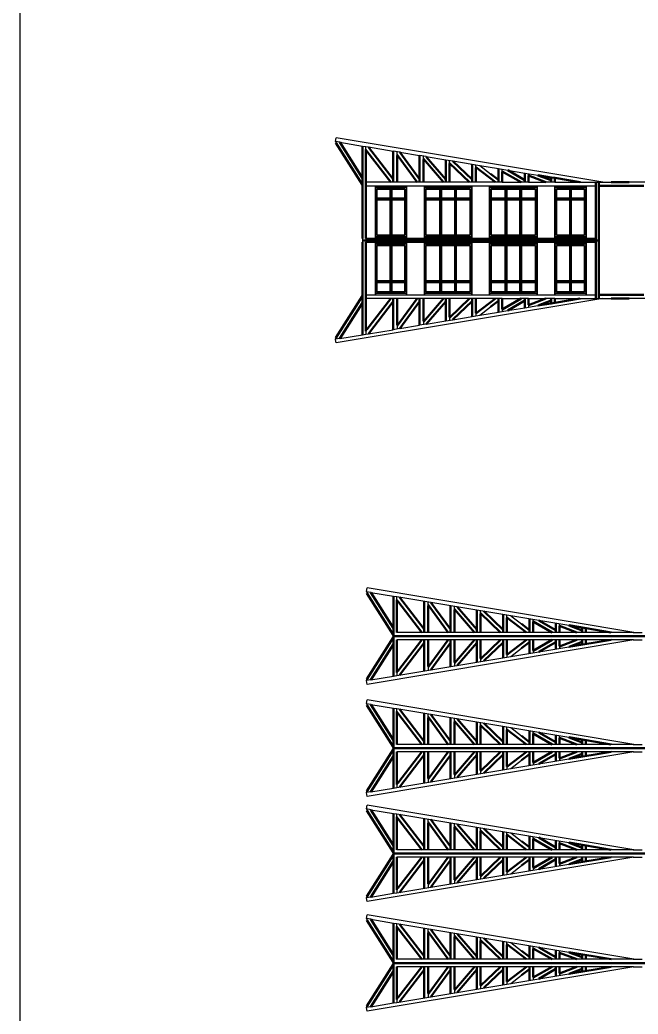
# Model space of a CAD drawing. Header units: centimetres. Extents: x 101 to 201, y 97 to 167.
# Drawn here: x 100.86 to 112.23, y 132.7 to 150.98 of the extents above; entities that cross this region are included whole.
import ezdxf

# ---------------------------------------------------------------- set-up
doc = ezdxf.new("R2010")
doc.units = ezdxf.units.CM
for name, color, linetype in [('corte', 1, 'Continuous'), ('grabado', 5, 'Continuous'), ('modulos alternativos', 10, 'Continuous')]:
    doc.layers.add(name, color=color, linetype=linetype)

msp = doc.modelspace()

# ---------------------------------------------------------------- linework, layer by layer
at = {"layer": 'corte'}
for p, q in [((106.664, 148.744), (106.676, 148.812)), ((111.58, 147.994), (106.676, 148.812)), ((106.664, 148.744), (106.671, 148.716)), ((106.665, 148.742), (106.665, 148.742)), ((106.744, 148.729), (107.161, 148.66)), ((107.218, 148.596), (107.241, 148.567)), ((107.268, 148.644), (107.724, 148.568)), ((107.268, 148.644), (107.27, 148.641)), ((107.724, 148.566), (107.724, 148.568)), ((107.793, 148.483), (107.793, 148.498)), ((107.842, 148.548), (108.208, 148.487)), ((107.842, 148.548), (107.843, 148.546)), ((108.208, 148.485), (108.208, 148.487)), ((108.277, 148.41), (108.277, 148.423)), ((108.329, 148.467), (108.692, 148.406)), ((108.329, 148.467), (108.331, 148.464)), ((108.82, 148.385), (109.175, 148.326)), ((108.82, 148.385), (108.822, 148.383)), ((108.76, 148.336), (108.76, 148.347)), ((109.175, 148.324), (109.175, 148.326)), ((109.244, 148.262), (109.244, 148.271)), ((109.315, 148.302), (109.661, 148.245)), ((109.315, 148.302), (109.514, 148.15)), ((109.659, 148.243), (109.659, 148.245)), ((109.824, 148.218), (110.145, 148.164)), ((109.824, 148.218), (109.828, 148.215)), ((109.727, 148.188), (109.727, 148.194)), ((110.142, 148.163), (110.142, 148.165)), ((110.211, 148.112), (110.211, 148.119)), ((110.381, 148.125), (110.39, 148.121)), ((107.161, 147.944), (107.161, 147.949)), ((107.218, 147.992), (107.218, 147.994)), ((107.681, 147.994), (107.218, 147.994)), ((108.165, 147.994), (107.79, 147.994)), ((108.646, 147.994), (108.274, 147.994)), ((109.126, 147.994), (108.757, 147.994)), ((109.603, 147.994), (109.241, 147.994)), ((109.727, 147.994), (110.074, 147.994)), ((110.211, 147.994), (110.53, 147.994)), ((110.694, 147.994), (111.163, 147.994)), ((111.563, 147.994), (111.732, 147.994)), ((112.775, 147.994), (112.061, 147.994)), ((107.161, 146.962), (107.161, 146.89)), ((111.58, 145.857), (106.676, 145.04)), ((107.161, 145.908), (107.161, 145.903)), ((107.218, 145.86), (107.218, 145.857)), ((107.681, 145.857), (107.218, 145.857)), ((108.165, 145.857), (107.79, 145.857)), ((108.646, 145.857), (108.274, 145.857)), ((109.126, 145.857), (108.757, 145.857)), ((109.603, 145.857), (109.241, 145.857)), ((109.727, 145.857), (110.074, 145.857)), ((110.211, 145.857), (110.53, 145.857)), ((110.694, 145.857), (111.163, 145.857)), ((111.563, 145.857), (111.732, 145.857)), ((112.775, 145.857), (112.061, 145.857)), ((109.315, 145.549), (109.514, 145.702)), ((109.727, 145.664), (109.727, 145.658)), ((109.824, 145.634), (110.145, 145.688)), ((110.142, 145.689), (110.142, 145.687)), ((110.211, 145.74), (110.211, 145.732)), ((110.381, 145.727), (110.39, 145.73)), ((108.76, 145.516), (108.76, 145.505)), ((108.82, 145.467), (109.175, 145.526)), ((108.82, 145.467), (108.822, 145.469)), ((109.175, 145.528), (109.175, 145.526)), ((109.244, 145.59), (109.244, 145.581)), ((109.315, 145.549), (109.661, 145.607)), ((109.659, 145.609), (109.659, 145.607)), ((109.824, 145.634), (109.828, 145.637)), ((107.218, 145.256), (107.241, 145.285)), ((107.268, 145.208), (107.724, 145.284)), ((107.724, 145.286), (107.724, 145.284)), ((107.793, 145.369), (107.793, 145.353)), ((107.842, 145.304), (108.208, 145.365)), ((107.842, 145.304), (107.843, 145.306)), ((108.208, 145.367), (108.208, 145.365)), ((108.277, 145.442), (108.277, 145.429)), ((108.329, 145.385), (108.692, 145.445)), ((108.329, 145.385), (108.331, 145.387)), ((106.665, 145.11), (106.671, 145.136)), ((106.665, 145.11), (106.665, 145.11)), ((106.676, 145.04), (106.665, 145.105)), ((106.744, 145.123), (107.161, 145.192)), ((107.268, 145.208), (107.27, 145.21)), ((107.234, 140.47), (107.246, 140.538)), ((112.15, 139.721), (107.246, 140.538)), ((107.234, 140.47), (107.241, 140.442)), ((107.235, 140.468), (107.235, 140.468)), ((107.731, 139.67), (107.731, 139.675)), ((107.731, 139.634), (107.731, 139.629)), ((109.216, 139.721), (109.205, 139.721)), ((109.33, 139.721), (109.327, 139.721)), ((112.133, 139.721), (112.302, 139.721)), ((112.15, 139.583), (107.246, 138.766)), ((109.216, 139.583), (109.205, 139.583)), ((109.33, 139.583), (109.327, 139.583)), ((112.133, 139.583), (112.302, 139.583)), ((107.234, 138.834), (107.241, 138.862)), ((107.246, 138.766), (107.234, 138.834)), ((107.235, 138.836), (107.235, 138.836)), ((107.234, 138.411), (107.246, 138.479)), ((107.235, 138.409), (107.235, 138.409)), ((107.235, 138.409), (107.241, 138.383)), ((112.15, 137.662), (107.246, 138.479)), ((107.731, 137.611), (107.731, 137.616)), ((109.216, 137.662), (109.205, 137.662)), ((109.33, 137.662), (109.327, 137.662)), ((112.133, 137.662), (112.302, 137.662)), ((112.15, 137.525), (107.246, 136.707)), ((107.731, 137.575), (107.731, 137.57)), ((109.216, 137.525), (109.205, 137.525)), ((109.33, 137.525), (109.327, 137.525)), ((112.133, 137.525), (112.302, 137.525)), ((107.234, 136.775), (107.241, 136.803)), ((107.246, 136.707), (107.234, 136.775)), ((107.235, 136.777), (107.235, 136.777)), ((107.234, 136.477), (107.246, 136.545)), ((112.15, 135.727), (107.246, 136.545)), ((107.234, 136.477), (107.235, 136.475)), ((107.235, 136.475), (107.235, 136.475)), ((107.235, 136.475), (107.241, 136.448)), ((112.15, 135.59), (107.246, 134.773)), ((107.731, 135.677), (107.731, 135.682)), ((107.731, 135.641), (107.731, 135.636)), ((109.216, 135.727), (109.205, 135.727)), ((109.216, 135.59), (109.205, 135.59)), ((109.33, 135.727), (109.327, 135.727)), ((109.33, 135.59), (109.327, 135.59)), ((112.133, 135.727), (112.302, 135.727)), ((112.133, 135.59), (112.302, 135.59)), ((107.235, 134.842), (107.241, 134.869)), ((107.246, 134.773), (107.234, 134.84)), ((107.235, 134.842), (107.235, 134.842)), ((107.234, 134.462), (107.246, 134.529)), ((112.15, 133.712), (107.246, 134.529)), ((107.235, 134.46), (107.235, 134.46)), ((107.235, 134.46), (107.241, 134.433)), ((107.731, 133.661), (107.731, 133.667)), ((107.731, 133.625), (107.731, 133.62)), ((109.216, 133.712), (109.205, 133.712)), ((109.33, 133.712), (109.327, 133.712)), ((112.133, 133.712), (112.302, 133.712)), ((112.15, 133.575), (107.246, 132.757)), ((109.216, 133.575), (109.205, 133.575)), ((109.33, 133.575), (109.327, 133.575)), ((112.133, 133.575), (112.302, 133.575)), ((107.235, 132.827), (107.241, 132.854)), ((107.246, 132.757), (107.234, 132.825)), ((107.235, 132.827), (107.235, 132.827))]:
    msp.add_line(p, q, dxfattribs=at)
at = {"layer": 'corte', "lineweight": 50}
for p, q in [((106.671, 148.716), (107.161, 147.944)), ((106.744, 148.729), (107.161, 148.072)), ((107.161, 148.072), (107.161, 148.66)), ((107.218, 147.994), (107.218, 148.596)), ((107.241, 148.567), (107.681, 147.994)), ((107.27, 148.641), (107.724, 148.051)), ((107.724, 148.051), (107.724, 148.566)), ((107.793, 148.498), (108.165, 147.994)), ((107.793, 147.994), (107.793, 148.483)), ((107.843, 148.546), (108.208, 148.052)), ((108.208, 148.052), (108.208, 148.485)), ((108.277, 148.423), (108.646, 147.994)), ((108.277, 147.994), (108.277, 148.41)), ((108.331, 148.464), (108.692, 148.047)), ((108.692, 148.047), (108.692, 148.404)), ((108.822, 148.383), (109.175, 148.042)), ((108.76, 148.347), (109.126, 147.994)), ((108.76, 147.994), (108.76, 148.336)), ((109.175, 148.042), (109.175, 148.324)), ((109.244, 148.271), (109.603, 147.994)), ((109.244, 147.994), (109.244, 148.262)), ((109.659, 148.038), (109.659, 148.243)), ((109.828, 148.215), (110.142, 148.034)), ((109.514, 148.15), (109.659, 148.038)), ((109.727, 148.194), (110.074, 147.994)), ((109.727, 147.994), (109.727, 148.188)), ((110.142, 148.034), (110.142, 148.163)), ((110.211, 148.116), (110.53, 147.994)), ((110.211, 147.994), (110.211, 148.112)), ((110.381, 148.125), (110.626, 148.084)), ((110.39, 148.121), (110.626, 148.031)), ((110.626, 148.031), (110.626, 148.084)), ((110.692, 148.073), (111.163, 147.994)), ((110.694, 147.994), (110.694, 148.073)), ((107.161, 147.944), (107.161, 146.962)), ((111.504, 147.926), (112.33, 147.926)), ((111.504, 145.926), (111.504, 147.926)), ((111.732, 147.994), (112.061, 147.994)), ((111.504, 146.926), (107.161, 146.926)), ((107.161, 146.89), (107.161, 145.908)), ((106.671, 145.136), (107.161, 145.908)), ((107.218, 145.857), (107.218, 145.256)), ((107.241, 145.285), (107.681, 145.857)), ((107.793, 145.857), (107.793, 145.369)), ((107.793, 145.353), (108.165, 145.857)), ((108.277, 145.857), (108.277, 145.442)), ((108.277, 145.429), (108.646, 145.857)), ((108.76, 145.857), (108.76, 145.516)), ((108.76, 145.505), (109.126, 145.857)), ((109.244, 145.857), (109.244, 145.59)), ((109.244, 145.581), (109.603, 145.857)), ((109.727, 145.658), (110.074, 145.857)), ((109.727, 145.857), (109.727, 145.664)), ((110.211, 145.857), (110.211, 145.74)), ((110.211, 145.735), (110.53, 145.857)), ((110.692, 145.779), (111.163, 145.857)), ((110.694, 145.857), (110.694, 145.779)), ((111.504, 145.926), (112.33, 145.926)), ((111.732, 145.857), (112.061, 145.857)), ((106.744, 145.123), (107.161, 145.78)), ((107.161, 145.78), (107.161, 145.192)), ((107.27, 145.21), (107.724, 145.801)), ((107.724, 145.801), (107.724, 145.286)), ((107.843, 145.306), (108.208, 145.8)), ((108.208, 145.8), (108.208, 145.367)), ((108.331, 145.387), (108.692, 145.805)), ((108.692, 145.805), (108.692, 145.447)), ((108.822, 145.469), (109.175, 145.81)), ((109.175, 145.81), (109.175, 145.528)), ((109.514, 145.702), (109.659, 145.814)), ((109.659, 145.814), (109.659, 145.609)), ((109.828, 145.637), (110.142, 145.818)), ((110.142, 145.818), (110.142, 145.689)), ((110.381, 145.727), (110.626, 145.768)), ((110.39, 145.73), (110.626, 145.821)), ((110.626, 145.821), (110.626, 145.768)), ((107.241, 140.442), (107.731, 139.67)), ((107.241, 138.862), (107.731, 139.634)), ((107.731, 139.67), (107.731, 139.634)), ((107.731, 139.652), (112.9, 139.652)), ((107.241, 138.383), (107.731, 137.611)), ((107.731, 137.611), (107.731, 137.575)), ((107.241, 136.803), (107.731, 137.575)), ((107.731, 137.593), (112.9, 137.593)), ((107.241, 136.448), (107.731, 135.677)), ((107.241, 134.869), (107.731, 135.641)), ((107.731, 135.677), (107.731, 135.641)), ((107.731, 135.659), (112.9, 135.659)), ((107.241, 134.433), (107.731, 133.661)), ((107.241, 132.854), (107.731, 133.625)), ((107.731, 133.661), (107.731, 133.625)), ((107.731, 133.643), (112.9, 133.643))]:
    msp.add_line(p, q, dxfattribs=at)
at = {"layer": 'grabado'}
for p, q in [((106.744, 148.729), (106.665, 148.742)), ((107.161, 148.66), (107.218, 148.652)), ((107.218, 148.596), (107.218, 148.652)), ((107.218, 148.652), (107.268, 148.644)), ((107.842, 148.548), (107.724, 148.568)), ((107.793, 148.498), (107.793, 148.556)), ((108.329, 148.467), (108.208, 148.487)), ((108.277, 148.423), (108.277, 148.476)), ((108.692, 148.406), (108.82, 148.385)), ((108.692, 148.404), (108.692, 148.406)), ((108.76, 148.347), (108.76, 148.395)), ((109.175, 148.326), (109.315, 148.302)), ((109.244, 148.271), (109.244, 148.314)), ((109.661, 148.245), (109.824, 148.218)), ((109.727, 148.194), (109.727, 148.234)), ((110.145, 148.164), (110.381, 148.125)), ((110.211, 148.119), (110.211, 148.153)), ((107.218, 147.925), (107.218, 147.929)), ((107.218, 147.926), (111.446, 147.926)), ((107.79, 147.994), (107.681, 147.994)), ((108.274, 147.994), (108.165, 147.994)), ((108.757, 147.994), (108.646, 147.994)), ((109.241, 147.994), (109.126, 147.994)), ((109.727, 147.994), (109.603, 147.994)), ((110.211, 147.994), (110.074, 147.994)), ((110.694, 147.994), (110.53, 147.994)), ((111.163, 147.994), (111.563, 147.994)), ((111.446, 147.992), (111.446, 147.994)), ((111.504, 147.992), (111.504, 147.994)), ((111.504, 147.926), (111.504, 147.929)), ((107.218, 146.962), (107.218, 146.89)), ((111.446, 146.93), (111.446, 146.935)), ((111.446, 146.922), (111.446, 146.917)), ((107.218, 145.927), (107.218, 145.923)), ((107.218, 145.926), (111.446, 145.926)), ((107.79, 145.857), (107.681, 145.857)), ((108.274, 145.857), (108.165, 145.857)), ((108.757, 145.857), (108.646, 145.857)), ((109.241, 145.857), (109.126, 145.857)), ((109.727, 145.857), (109.603, 145.857)), ((110.211, 145.857), (110.074, 145.857)), ((110.694, 145.857), (110.53, 145.857)), ((111.163, 145.857), (111.563, 145.857)), ((111.446, 145.86), (111.446, 145.857)), ((111.504, 145.926), (111.504, 145.923)), ((111.504, 145.86), (111.504, 145.857)), ((109.727, 145.658), (109.727, 145.618)), ((110.145, 145.688), (110.381, 145.727)), ((110.211, 145.732), (110.211, 145.699)), ((108.692, 145.445), (108.82, 145.467)), ((108.76, 145.505), (108.76, 145.457)), ((109.175, 145.526), (109.315, 145.549)), ((109.244, 145.581), (109.244, 145.537)), ((109.661, 145.607), (109.824, 145.634)), ((107.842, 145.304), (107.724, 145.284)), ((107.793, 145.353), (107.793, 145.296)), ((108.329, 145.385), (108.208, 145.365)), ((108.277, 145.429), (108.277, 145.376)), ((108.692, 145.447), (108.692, 145.445)), ((106.744, 145.123), (106.665, 145.11)), ((107.161, 145.192), (107.218, 145.2)), ((107.218, 145.256), (107.218, 145.2)), ((107.218, 145.2), (107.268, 145.208)), ((107.314, 140.455), (107.235, 140.468)), ((107.314, 140.455), (107.731, 140.386)), ((107.731, 140.386), (107.788, 140.378)), ((107.788, 140.322), (107.788, 140.378)), ((107.788, 140.378), (110.951, 139.851)), ((107.838, 140.37), (107.84, 140.368)), ((107.788, 140.322), (107.811, 140.293)), ((108.294, 140.292), (108.294, 140.294)), ((108.363, 140.209), (108.363, 140.282)), ((108.412, 140.274), (108.413, 140.272)), ((108.778, 140.211), (108.778, 140.213)), ((108.847, 140.136), (108.847, 140.202)), ((108.899, 140.193), (108.901, 140.191)), ((109.262, 140.131), (109.262, 140.132)), ((109.33, 140.062), (109.33, 140.121)), ((109.39, 140.111), (109.392, 140.109)), ((109.745, 140.05), (109.745, 140.052)), ((109.814, 139.988), (109.814, 140.04)), ((109.885, 140.028), (110.084, 139.876)), ((110.229, 139.969), (110.229, 139.971)), ((110.297, 139.914), (110.297, 139.96)), ((110.394, 139.944), (110.398, 139.941)), ((110.712, 139.889), (110.712, 139.891)), ((110.781, 139.838), (110.781, 139.879)), ((110.951, 139.851), (110.96, 139.847)), ((107.788, 139.718), (107.788, 139.721)), ((109.205, 139.721), (107.788, 139.721)), ((112.133, 139.721), (109.216, 139.721)), ((107.788, 139.586), (107.788, 139.583)), ((109.205, 139.583), (107.788, 139.583)), ((107.788, 138.926), (110.951, 139.453)), ((112.133, 139.583), (109.216, 139.583)), ((109.885, 139.276), (110.084, 139.428)), ((110.781, 139.466), (110.781, 139.425)), ((110.951, 139.453), (110.96, 139.457)), ((109.745, 139.254), (109.745, 139.252)), ((109.814, 139.316), (109.814, 139.264)), ((110.229, 139.335), (110.229, 139.333)), ((110.297, 139.39), (110.297, 139.344)), ((110.394, 139.36), (110.398, 139.363)), ((110.712, 139.415), (110.712, 139.413)), ((108.363, 139.095), (108.363, 139.022)), ((108.778, 139.093), (108.778, 139.091)), ((108.847, 139.168), (108.847, 139.102)), ((108.899, 139.111), (108.901, 139.113)), ((109.262, 139.173), (109.262, 139.172)), ((109.33, 139.242), (109.33, 139.183)), ((109.39, 139.193), (109.392, 139.195)), ((107.314, 138.849), (107.731, 138.918)), ((107.731, 138.918), (107.788, 138.926)), ((107.788, 138.982), (107.811, 139.011)), ((107.788, 138.982), (107.788, 138.926)), ((107.838, 138.934), (107.84, 138.936)), ((108.294, 139.012), (108.294, 139.01)), ((108.412, 139.03), (108.413, 139.032)), ((107.314, 138.849), (107.235, 138.836)), ((107.314, 138.396), (107.235, 138.409)), ((107.314, 138.396), (107.731, 138.327)), ((107.731, 138.327), (107.788, 138.319)), ((107.788, 138.264), (107.788, 138.319)), ((107.788, 138.319), (110.951, 137.792)), ((107.788, 138.264), (107.811, 138.234)), ((107.838, 138.311), (107.84, 138.309)), ((108.294, 138.233), (108.294, 138.235)), ((108.363, 138.15), (108.363, 138.223)), ((108.412, 138.215), (108.413, 138.213)), ((108.778, 138.152), (108.778, 138.154)), ((108.847, 138.077), (108.847, 138.143)), ((108.899, 138.134), (108.901, 138.132)), ((109.262, 138.072), (109.262, 138.074)), ((109.33, 138.003), (109.33, 138.062)), ((109.39, 138.052), (109.392, 138.05)), ((109.745, 137.991), (109.745, 137.993)), ((109.814, 137.929), (109.814, 137.982)), ((109.885, 137.97), (110.084, 137.817)), ((110.229, 137.91), (110.229, 137.912)), ((110.297, 137.855), (110.297, 137.901)), ((110.394, 137.885), (110.398, 137.882)), ((110.712, 137.83), (110.712, 137.832)), ((110.781, 137.779), (110.781, 137.82)), ((110.951, 137.792), (110.96, 137.789)), ((107.788, 137.659), (107.788, 137.662)), ((109.205, 137.662), (107.788, 137.662)), ((112.133, 137.662), (109.216, 137.662)), ((107.788, 137.527), (107.788, 137.525)), ((109.205, 137.525), (107.788, 137.525)), ((112.133, 137.525), (109.216, 137.525)), ((107.788, 136.867), (110.951, 137.394)), ((109.814, 137.257), (109.814, 137.205)), ((109.885, 137.217), (110.084, 137.37)), ((110.229, 137.276), (110.229, 137.274)), ((110.297, 137.331), (110.297, 137.285)), ((110.394, 137.301), (110.398, 137.304)), ((110.712, 137.356), (110.712, 137.354)), ((110.781, 137.407), (110.781, 137.366)), ((110.951, 137.394), (110.96, 137.398)), ((108.847, 137.109), (108.847, 137.044)), ((108.899, 137.052), (108.901, 137.055)), ((109.262, 137.115), (109.262, 137.113)), ((109.33, 137.183), (109.33, 137.124)), ((109.39, 137.134), (109.392, 137.136)), ((109.745, 137.195), (109.745, 137.193)), ((107.788, 136.923), (107.811, 136.952)), ((107.788, 136.923), (107.788, 136.867)), ((107.838, 136.875), (107.84, 136.878)), ((108.294, 136.953), (108.294, 136.952)), ((108.363, 137.036), (108.363, 136.963)), ((108.412, 136.971), (108.413, 136.973)), ((108.778, 137.034), (108.778, 137.032)), ((107.314, 136.79), (107.235, 136.777)), ((107.314, 136.79), (107.731, 136.859)), ((107.731, 136.859), (107.788, 136.867)), ((107.314, 136.462), (107.235, 136.475)), ((107.314, 136.462), (107.731, 136.392)), ((107.731, 136.392), (107.788, 136.385)), ((107.788, 136.329), (107.788, 136.385)), ((107.788, 136.385), (110.951, 135.858)), ((107.788, 136.329), (107.811, 136.299)), ((107.838, 136.376), (107.84, 136.374)), ((108.294, 136.298), (108.294, 136.3)), ((108.363, 136.216), (108.363, 136.289)), ((108.412, 136.281), (108.413, 136.279)), ((108.778, 136.218), (108.778, 136.22)), ((108.847, 136.143), (108.847, 136.208)), ((108.899, 136.2), (108.901, 136.197)), ((109.262, 136.137), (109.262, 136.139)), ((109.33, 136.069), (109.33, 136.128)), ((109.39, 136.118), (109.392, 136.115)), ((109.745, 136.057), (109.745, 136.059)), ((109.814, 135.995), (109.814, 136.047)), ((109.885, 136.035), (110.084, 135.882)), ((110.229, 135.976), (110.229, 135.978)), ((110.297, 135.92), (110.297, 135.967)), ((110.394, 135.95), (110.398, 135.948)), ((110.712, 135.895), (110.712, 135.897)), ((110.781, 135.845), (110.781, 135.886)), ((110.951, 135.858), (110.96, 135.854)), ((107.788, 135.724), (107.788, 135.727)), ((109.205, 135.727), (107.788, 135.727)), ((107.788, 135.593), (107.788, 135.59)), ((109.205, 135.59), (107.788, 135.59)), ((112.133, 135.727), (109.216, 135.727)), ((112.133, 135.59), (109.216, 135.59)), ((107.788, 134.933), (110.951, 135.46)), ((109.885, 135.282), (110.084, 135.435)), ((110.712, 135.422), (110.712, 135.42)), ((110.781, 135.473), (110.781, 135.431)), ((110.951, 135.46), (110.96, 135.463)), ((109.33, 135.248), (109.33, 135.19)), ((109.745, 135.261), (109.745, 135.259)), ((109.814, 135.322), (109.814, 135.27)), ((110.229, 135.341), (110.229, 135.339)), ((110.297, 135.397), (110.297, 135.351)), ((110.394, 135.367), (110.398, 135.37)), ((108.363, 135.102), (108.363, 135.029)), ((108.778, 135.1), (108.778, 135.098)), ((108.847, 135.175), (108.847, 135.109)), ((108.899, 135.118), (108.901, 135.12)), ((109.262, 135.18), (109.262, 135.178)), ((109.39, 135.2), (109.392, 135.202)), ((107.314, 134.856), (107.731, 134.925)), ((107.731, 134.925), (107.788, 134.933)), ((107.788, 134.988), (107.811, 135.018)), ((107.788, 134.988), (107.788, 134.933)), ((107.838, 134.941), (107.84, 134.943)), ((108.294, 135.019), (108.294, 135.017)), ((108.412, 135.037), (108.413, 135.039)), ((107.314, 134.856), (107.235, 134.842)), ((107.314, 134.447), (107.235, 134.46)), ((107.314, 134.447), (107.731, 134.377)), ((107.731, 134.377), (107.788, 134.369)), ((107.788, 134.314), (107.788, 134.369)), ((107.788, 134.369), (110.951, 133.842)), ((107.788, 134.314), (107.811, 134.284)), ((107.838, 134.361), (107.84, 134.359)), ((108.294, 134.283), (108.294, 134.285)), ((108.363, 134.2), (108.363, 134.274)), ((108.412, 134.266), (108.413, 134.263)), ((108.778, 134.203), (108.778, 134.204)), ((108.847, 134.127), (108.847, 134.193)), ((108.899, 134.184), (108.901, 134.182)), ((109.262, 134.122), (109.262, 134.124)), ((109.33, 134.054), (109.33, 134.112)), ((109.39, 134.102), (109.392, 134.1)), ((109.745, 134.041), (109.745, 134.043)), ((109.814, 133.98), (109.814, 134.032)), ((109.885, 134.02), (110.084, 133.867)), ((110.229, 133.961), (110.229, 133.963)), ((110.297, 133.905), (110.297, 133.951)), ((110.394, 133.935), (110.398, 133.932)), ((110.712, 133.88), (110.712, 133.882)), ((110.781, 133.83), (110.781, 133.871)), ((110.951, 133.842), (110.96, 133.839)), ((107.788, 133.709), (107.788, 133.712)), ((109.205, 133.712), (107.788, 133.712)), ((112.133, 133.712), (109.216, 133.712)), ((107.788, 133.578), (107.788, 133.575)), ((109.205, 133.575), (107.788, 133.575)), ((107.788, 132.917), (110.951, 133.445)), ((112.133, 133.575), (109.216, 133.575)), ((109.885, 133.267), (110.084, 133.42)), ((110.712, 133.407), (110.712, 133.405)), ((110.781, 133.457), (110.781, 133.416)), ((110.951, 133.445), (110.96, 133.448)), ((109.33, 133.233), (109.33, 133.174)), ((109.745, 133.245), (109.745, 133.244)), ((109.814, 133.307), (109.814, 133.255)), ((110.229, 133.326), (110.229, 133.324)), ((110.297, 133.382), (110.297, 133.336)), ((110.394, 133.352), (110.398, 133.354)), ((108.363, 133.086), (108.363, 133.013)), ((108.778, 133.084), (108.778, 133.082)), ((108.847, 133.16), (108.847, 133.094)), ((108.899, 133.103), (108.901, 133.105)), ((109.262, 133.165), (109.262, 133.163)), ((109.39, 133.184), (109.392, 133.187)), ((107.314, 132.84), (107.731, 132.91)), ((107.731, 132.91), (107.788, 132.917)), ((107.788, 132.973), (107.811, 133.003)), ((107.788, 132.973), (107.788, 132.917)), ((107.838, 132.926), (107.84, 132.928)), ((108.294, 133.004), (108.294, 133.002)), ((108.412, 133.021), (108.413, 133.023)), ((107.314, 132.84), (107.235, 132.827))]:
    msp.add_line(p, q, dxfattribs=at)
at = {"layer": 'grabado', "lineweight": 50}
for p, q in [((107.161, 147.949), (107.161, 148.072)), ((107.724, 148.051), (107.724, 147.994)), ((108.208, 148.052), (108.208, 147.994)), ((108.692, 148.047), (108.692, 147.994)), ((109.175, 148.042), (109.175, 147.994)), ((109.659, 148.038), (109.659, 147.994)), ((110.142, 148.034), (110.142, 147.994)), ((110.626, 148.084), (110.692, 148.073)), ((110.626, 148.031), (110.626, 147.994)), ((107.218, 147.929), (107.218, 147.992)), ((107.218, 146.962), (107.218, 147.925)), ((111.446, 145.86), (111.446, 147.992)), ((111.504, 147.929), (111.504, 147.992)), ((107.218, 146.89), (107.218, 145.927)), ((107.161, 145.903), (107.161, 145.78)), ((107.218, 145.923), (107.218, 145.86)), ((107.724, 145.801), (107.724, 145.857)), ((108.208, 145.8), (108.208, 145.857)), ((108.692, 145.805), (108.692, 145.857)), ((109.175, 145.81), (109.175, 145.857)), ((109.659, 145.814), (109.659, 145.857)), ((110.142, 145.818), (110.142, 145.857)), ((110.626, 145.821), (110.626, 145.857)), ((111.504, 145.923), (111.504, 145.86)), ((110.626, 145.768), (110.692, 145.779)), ((107.314, 140.455), (107.731, 139.798)), ((107.731, 139.675), (107.731, 140.386)), ((107.84, 140.368), (108.294, 139.777)), ((107.788, 139.721), (107.788, 140.322)), ((107.811, 140.293), (108.251, 139.721)), ((108.294, 140.292), (108.294, 139.721)), ((108.363, 140.225), (108.735, 139.721)), ((108.363, 139.721), (108.363, 140.209)), ((108.413, 140.272), (108.778, 139.778)), ((108.778, 140.211), (108.778, 139.721)), ((108.901, 140.191), (109.262, 139.773)), ((108.847, 140.149), (109.216, 139.721)), ((108.847, 139.721), (108.847, 140.136)), ((109.262, 140.131), (109.262, 139.721)), ((109.33, 140.073), (109.696, 139.721)), ((109.33, 139.721), (109.33, 140.062)), ((109.392, 140.109), (109.745, 139.768)), ((109.745, 140.05), (109.745, 139.721)), ((109.814, 139.997), (110.173, 139.721)), ((109.814, 139.721), (109.814, 139.988)), ((110.084, 139.876), (110.229, 139.764)), ((110.229, 139.969), (110.229, 139.721)), ((110.297, 139.92), (110.644, 139.721)), ((110.297, 139.721), (110.297, 139.914)), ((110.398, 139.941), (110.712, 139.76)), ((110.712, 139.889), (110.712, 139.721)), ((110.781, 139.843), (111.1, 139.721)), ((110.781, 139.721), (110.781, 139.838)), ((110.951, 139.851), (111.733, 139.721)), ((110.96, 139.847), (111.196, 139.757)), ((111.196, 139.81), (111.196, 139.721)), ((111.264, 139.721), (111.264, 139.799)), ((107.731, 139.629), (107.731, 138.918)), ((107.314, 138.849), (107.731, 139.506)), ((107.788, 139.583), (107.788, 138.982)), ((107.811, 139.011), (108.251, 139.583)), ((107.84, 138.936), (108.294, 139.527)), ((108.294, 139.583), (108.294, 139.012)), ((108.363, 139.583), (108.363, 139.095)), ((108.363, 139.079), (108.735, 139.583)), ((108.413, 139.032), (108.778, 139.526)), ((108.778, 139.583), (108.778, 139.093)), ((108.847, 139.583), (108.847, 139.168)), ((108.847, 139.155), (109.216, 139.583)), ((108.901, 139.113), (109.262, 139.531)), ((109.262, 139.583), (109.262, 139.173)), ((109.33, 139.583), (109.33, 139.242)), ((109.33, 139.231), (109.696, 139.583)), ((109.392, 139.195), (109.745, 139.536)), ((109.745, 139.583), (109.745, 139.254)), ((109.814, 139.583), (109.814, 139.316)), ((109.814, 139.307), (110.173, 139.583)), ((110.084, 139.428), (110.229, 139.54)), ((110.229, 139.583), (110.229, 139.335)), ((110.297, 139.384), (110.644, 139.583)), ((110.297, 139.583), (110.297, 139.39)), ((110.398, 139.363), (110.712, 139.544)), ((110.712, 139.583), (110.712, 139.415)), ((110.781, 139.583), (110.781, 139.466)), ((110.781, 139.461), (111.1, 139.583)), ((110.951, 139.453), (111.733, 139.583)), ((110.96, 139.457), (111.196, 139.547)), ((111.196, 139.583), (111.196, 139.494)), ((111.264, 139.583), (111.264, 139.505)), ((107.314, 138.396), (107.731, 137.739)), ((107.731, 137.616), (107.731, 138.327)), ((107.788, 137.662), (107.788, 138.264)), ((107.811, 138.234), (108.251, 137.662)), ((107.84, 138.309), (108.294, 137.718)), ((108.294, 138.233), (108.294, 137.662)), ((108.363, 138.166), (108.735, 137.662)), ((108.363, 137.662), (108.363, 138.15)), ((108.413, 138.213), (108.778, 137.719)), ((108.778, 138.152), (108.778, 137.662)), ((108.847, 138.09), (109.216, 137.662)), ((108.847, 137.662), (108.847, 138.077)), ((108.901, 138.132), (109.262, 137.714)), ((109.262, 138.072), (109.262, 137.662)), ((109.33, 138.015), (109.696, 137.662)), ((109.33, 137.662), (109.33, 138.003)), ((109.392, 138.05), (109.745, 137.709)), ((109.745, 137.991), (109.745, 137.662)), ((109.814, 137.938), (110.173, 137.662)), ((109.814, 137.662), (109.814, 137.929)), ((110.084, 137.817), (110.229, 137.705)), ((110.229, 137.91), (110.229, 137.662)), ((110.297, 137.861), (110.644, 137.662)), ((110.297, 137.662), (110.297, 137.855)), ((110.398, 137.882), (110.712, 137.701)), ((110.712, 137.83), (110.712, 137.662)), ((110.781, 137.784), (111.1, 137.662)), ((110.951, 137.792), (111.733, 137.662)), ((110.96, 137.789), (111.196, 137.698)), ((110.781, 137.662), (110.781, 137.779)), ((111.196, 137.751), (111.196, 137.662)), ((111.264, 137.662), (111.264, 137.74)), ((107.314, 136.79), (107.731, 137.447)), ((107.731, 137.57), (107.731, 136.859)), ((107.788, 137.525), (107.788, 136.923)), ((107.811, 136.952), (108.251, 137.525)), ((107.84, 136.878), (108.294, 137.468)), ((108.294, 137.525), (108.294, 136.953)), ((108.363, 137.525), (108.363, 137.036)), ((108.363, 137.021), (108.735, 137.525)), ((108.413, 136.973), (108.778, 137.467)), ((108.778, 137.525), (108.778, 137.034)), ((108.847, 137.525), (108.847, 137.109)), ((108.847, 137.096), (109.216, 137.525)), ((108.901, 137.055), (109.262, 137.472)), ((109.262, 137.525), (109.262, 137.115)), ((109.33, 137.525), (109.33, 137.183)), ((109.33, 137.172), (109.696, 137.525)), ((109.392, 137.136), (109.745, 137.477)), ((109.745, 137.525), (109.745, 137.195)), ((109.814, 137.525), (109.814, 137.257)), ((109.814, 137.248), (110.173, 137.525)), ((110.084, 137.37), (110.229, 137.481)), ((110.229, 137.525), (110.229, 137.276)), ((110.297, 137.325), (110.644, 137.525)), ((110.297, 137.525), (110.297, 137.331)), ((110.398, 137.304), (110.712, 137.485)), ((110.712, 137.525), (110.712, 137.356)), ((110.781, 137.525), (110.781, 137.407)), ((110.781, 137.403), (111.1, 137.525)), ((110.951, 137.394), (111.733, 137.525)), ((110.96, 137.398), (111.196, 137.488)), ((111.196, 137.525), (111.196, 137.435)), ((111.264, 137.525), (111.264, 137.447)), ((107.314, 136.462), (107.731, 135.805)), ((107.731, 135.682), (107.731, 136.392)), ((107.788, 135.727), (107.788, 136.329)), ((107.84, 136.374), (108.294, 135.784)), ((107.811, 136.299), (108.251, 135.727)), ((108.294, 136.298), (108.294, 135.727)), ((108.363, 136.231), (108.735, 135.727)), ((108.363, 135.727), (108.363, 136.216)), ((108.413, 136.279), (108.778, 135.785)), ((108.778, 136.218), (108.778, 135.727)), ((108.847, 136.156), (109.216, 135.727)), ((108.847, 135.727), (108.847, 136.143)), ((108.901, 136.197), (109.262, 135.78)), ((109.262, 136.137), (109.262, 135.727)), ((109.33, 136.08), (109.696, 135.727)), ((109.33, 135.727), (109.33, 136.069)), ((109.392, 136.115), (109.745, 135.775)), ((109.745, 136.057), (109.745, 135.727)), ((109.814, 136.004), (110.173, 135.727)), ((109.814, 135.727), (109.814, 135.995)), ((110.229, 135.976), (110.229, 135.727)), ((110.084, 135.882), (110.229, 135.771)), ((110.297, 135.927), (110.644, 135.727)), ((110.297, 135.727), (110.297, 135.92)), ((110.398, 135.948), (110.712, 135.767)), ((110.712, 135.895), (110.712, 135.727)), ((110.781, 135.849), (111.1, 135.727)), ((110.781, 135.727), (110.781, 135.845)), ((110.951, 135.858), (111.733, 135.727)), ((110.96, 135.854), (111.196, 135.764)), ((111.196, 135.817), (111.196, 135.727)), ((111.264, 135.727), (111.264, 135.805)), ((107.731, 135.636), (107.731, 134.925)), ((107.788, 135.59), (107.788, 134.988)), ((107.811, 135.018), (108.251, 135.59)), ((108.294, 135.59), (108.294, 135.019)), ((108.363, 135.59), (108.363, 135.102)), ((108.363, 135.086), (108.735, 135.59)), ((108.778, 135.59), (108.778, 135.1)), ((108.847, 135.59), (108.847, 135.175)), ((108.847, 135.162), (109.216, 135.59)), ((109.262, 135.59), (109.262, 135.18)), ((109.33, 135.59), (109.33, 135.248)), ((109.33, 135.237), (109.696, 135.59)), ((109.745, 135.59), (109.745, 135.261)), ((109.814, 135.59), (109.814, 135.322)), ((109.814, 135.314), (110.173, 135.59)), ((110.229, 135.59), (110.229, 135.341)), ((110.297, 135.39), (110.644, 135.59)), ((110.297, 135.59), (110.297, 135.397)), ((110.712, 135.59), (110.712, 135.422)), ((110.781, 135.59), (110.781, 135.473)), ((110.781, 135.468), (111.1, 135.59)), ((110.951, 135.46), (111.733, 135.59)), ((111.196, 135.59), (111.196, 135.501)), ((111.264, 135.59), (111.264, 135.512)), ((107.314, 134.856), (107.731, 135.513)), ((107.84, 134.943), (108.294, 135.534)), ((108.413, 135.039), (108.778, 135.532)), ((108.901, 135.12), (109.262, 135.538)), ((109.392, 135.202), (109.745, 135.543)), ((110.084, 135.435), (110.229, 135.547)), ((110.398, 135.37), (110.712, 135.551)), ((110.96, 135.463), (111.196, 135.553)), ((107.314, 134.447), (107.731, 133.789)), ((107.731, 133.667), (107.731, 134.377)), ((107.788, 133.712), (107.788, 134.314)), ((107.84, 134.359), (108.294, 133.768)), ((107.811, 134.284), (108.251, 133.712)), ((108.294, 134.283), (108.294, 133.712)), ((108.363, 134.216), (108.735, 133.712)), ((108.363, 133.712), (108.363, 134.2)), ((108.413, 134.263), (108.778, 133.77)), ((108.778, 134.203), (108.778, 133.712)), ((108.847, 134.141), (109.216, 133.712)), ((108.847, 133.712), (108.847, 134.127)), ((108.901, 134.182), (109.262, 133.764)), ((109.262, 134.122), (109.262, 133.712)), ((109.33, 134.065), (109.696, 133.712)), ((109.33, 133.712), (109.33, 134.054)), ((109.392, 134.1), (109.745, 133.76)), ((109.745, 134.041), (109.745, 133.712)), ((109.814, 133.989), (110.173, 133.712)), ((109.814, 133.712), (109.814, 133.98)), ((110.229, 133.961), (110.229, 133.712)), ((110.084, 133.867), (110.229, 133.755)), ((110.297, 133.912), (110.644, 133.712)), ((110.297, 133.712), (110.297, 133.905)), ((110.398, 133.932), (110.712, 133.752)), ((110.712, 133.88), (110.712, 133.712)), ((110.781, 133.834), (111.1, 133.712)), ((110.781, 133.712), (110.781, 133.83)), ((110.951, 133.842), (111.733, 133.712)), ((110.96, 133.839), (111.196, 133.749)), ((111.196, 133.801), (111.196, 133.712)), ((111.264, 133.712), (111.264, 133.79)), ((107.731, 133.62), (107.731, 132.91)), ((107.314, 132.84), (107.731, 133.497)), ((107.788, 133.575), (107.788, 132.973)), ((107.811, 133.003), (108.251, 133.575)), ((107.84, 132.928), (108.294, 133.519)), ((108.294, 133.575), (108.294, 133.004)), ((108.363, 133.575), (108.363, 133.086)), ((108.363, 133.071), (108.735, 133.575)), ((108.413, 133.023), (108.778, 133.517)), ((108.778, 133.575), (108.778, 133.084)), ((108.847, 133.575), (108.847, 133.16)), ((108.847, 133.146), (109.216, 133.575)), ((108.901, 133.105), (109.262, 133.522)), ((109.262, 133.575), (109.262, 133.165)), ((109.33, 133.575), (109.33, 133.233)), ((109.33, 133.222), (109.696, 133.575)), ((109.392, 133.187), (109.745, 133.527)), ((109.745, 133.575), (109.745, 133.245)), ((109.814, 133.575), (109.814, 133.307)), ((109.814, 133.298), (110.173, 133.575)), ((110.084, 133.42), (110.229, 133.532)), ((110.229, 133.575), (110.229, 133.326)), ((110.297, 133.375), (110.644, 133.575)), ((110.297, 133.575), (110.297, 133.382)), ((110.398, 133.354), (110.712, 133.535)), ((110.712, 133.575), (110.712, 133.407)), ((110.781, 133.575), (110.781, 133.457)), ((110.781, 133.453), (111.1, 133.575)), ((110.951, 133.445), (111.733, 133.575)), ((110.96, 133.448), (111.196, 133.538)), ((111.196, 133.575), (111.196, 133.485)), ((111.264, 133.575), (111.264, 133.497))]:
    msp.add_line(p, q, dxfattribs=at)
at = {"layer": 'grabado', "lineweight": 35}
for p, q in [((107.396, 147.926), (107.396, 146.962)), ((107.396, 147.897), (107.968, 147.897)), ((107.939, 147.869), (107.425, 147.869)), ((107.425, 147.869), (107.425, 147.019)), ((107.668, 147.019), (107.668, 147.869)), ((107.696, 147.019), (107.696, 147.869)), ((107.939, 147.019), (107.939, 147.869)), ((107.968, 146.962), (107.968, 147.926)), ((108.296, 147.926), (108.296, 146.962)), ((108.296, 147.897), (109.168, 147.897)), ((108.325, 147.869), (108.325, 147.019)), ((109.139, 147.869), (108.325, 147.869)), ((108.582, 147.019), (108.582, 147.869)), ((108.611, 147.019), (108.611, 147.869)), ((108.854, 147.019), (108.854, 147.869)), ((108.882, 147.019), (108.882, 147.869)), ((109.139, 147.019), (109.139, 147.869)), ((109.168, 146.962), (109.168, 147.926)), ((109.496, 147.925), (109.496, 146.962)), ((109.496, 147.897), (110.368, 147.897)), ((110.339, 147.869), (109.525, 147.869)), ((109.525, 147.869), (109.525, 147.019)), ((109.782, 147.019), (109.782, 147.869)), ((109.811, 147.019), (109.811, 147.869)), ((110.054, 147.019), (110.054, 147.869)), ((110.082, 147.019), (110.082, 147.869)), ((110.339, 147.019), (110.339, 147.869)), ((110.368, 146.962), (110.368, 147.926)), ((110.696, 147.926), (110.696, 146.962)), ((110.696, 147.897), (111.268, 147.897)), ((111.239, 147.869), (110.725, 147.869)), ((110.725, 147.869), (110.725, 147.019)), ((110.968, 147.019), (110.968, 147.869)), ((110.996, 147.019), (110.996, 147.869)), ((111.239, 147.019), (111.239, 147.869)), ((111.268, 146.962), (111.268, 147.926)), ((107.668, 147.699), (107.425, 147.699)), ((107.668, 147.67), (107.425, 147.67)), ((107.939, 147.699), (107.696, 147.699)), ((107.939, 147.67), (107.696, 147.67)), ((108.582, 147.699), (108.325, 147.699)), ((108.582, 147.67), (108.325, 147.67)), ((108.854, 147.699), (108.611, 147.699)), ((108.854, 147.67), (108.611, 147.67)), ((109.139, 147.699), (108.882, 147.699)), ((109.139, 147.67), (108.882, 147.67)), ((109.782, 147.699), (109.525, 147.699)), ((109.782, 147.67), (109.525, 147.67)), ((110.054, 147.699), (109.811, 147.699)), ((110.054, 147.67), (109.811, 147.67)), ((110.339, 147.699), (110.082, 147.699)), ((110.339, 147.67), (110.082, 147.67)), ((110.968, 147.699), (110.725, 147.699)), ((110.968, 147.67), (110.725, 147.67)), ((111.239, 147.699), (110.996, 147.699)), ((111.239, 147.67), (110.996, 147.67)), ((111.446, 146.962), (107.218, 146.962)), ((107.396, 146.99), (107.968, 146.99)), ((107.425, 147.019), (107.939, 147.019)), ((108.296, 146.99), (109.168, 146.99)), ((108.325, 147.019), (109.139, 147.019)), ((109.496, 146.99), (110.368, 146.99)), ((109.525, 147.019), (110.339, 147.019)), ((110.696, 146.99), (111.268, 146.99)), ((110.725, 147.019), (111.239, 147.019)), ((111.446, 146.89), (107.218, 146.89)), ((107.396, 145.926), (107.396, 146.89)), ((107.396, 146.861), (107.968, 146.861)), ((107.425, 146.833), (107.939, 146.833)), ((107.425, 145.983), (107.425, 146.833)), ((107.668, 146.833), (107.668, 145.983)), ((107.696, 146.833), (107.696, 145.983)), ((107.939, 146.833), (107.939, 145.983)), ((107.968, 146.89), (107.968, 145.926)), ((108.296, 145.926), (108.296, 146.89)), ((108.296, 146.861), (109.168, 146.861)), ((108.325, 146.833), (109.139, 146.833)), ((108.325, 145.983), (108.325, 146.833)), ((108.582, 146.833), (108.582, 145.983)), ((108.611, 146.833), (108.611, 145.983)), ((108.854, 146.833), (108.854, 145.983)), ((108.882, 146.833), (108.882, 145.983)), ((109.139, 146.833), (109.139, 145.983)), ((109.168, 146.89), (109.168, 145.926)), ((109.496, 145.927), (109.496, 146.89)), ((109.496, 146.861), (110.368, 146.861)), ((109.525, 146.833), (110.339, 146.833)), ((109.525, 145.983), (109.525, 146.833)), ((109.782, 146.833), (109.782, 145.983)), ((109.811, 146.833), (109.811, 145.983)), ((110.054, 146.833), (110.054, 145.983)), ((110.082, 146.833), (110.082, 145.983)), ((110.339, 146.833), (110.339, 145.983)), ((110.368, 146.89), (110.368, 145.926)), ((110.696, 145.926), (110.696, 146.89)), ((110.696, 146.861), (111.268, 146.861)), ((110.725, 146.833), (111.239, 146.833)), ((110.725, 145.983), (110.725, 146.833)), ((110.968, 146.833), (110.968, 145.983)), ((110.996, 146.833), (110.996, 145.983)), ((111.239, 146.833), (111.239, 145.983)), ((111.268, 146.89), (111.268, 145.926)), ((107.668, 146.181), (107.425, 146.181)), ((107.668, 146.153), (107.425, 146.153)), ((107.939, 146.181), (107.696, 146.181)), ((107.939, 146.153), (107.696, 146.153)), ((108.582, 146.181), (108.325, 146.181)), ((108.582, 146.153), (108.325, 146.153)), ((108.854, 146.181), (108.611, 146.181)), ((108.854, 146.153), (108.611, 146.153)), ((109.139, 146.181), (108.882, 146.181)), ((109.139, 146.153), (108.882, 146.153)), ((109.782, 146.181), (109.525, 146.181)), ((109.782, 146.153), (109.525, 146.153)), ((110.054, 146.181), (109.811, 146.181)), ((110.054, 146.153), (109.811, 146.153)), ((110.339, 146.181), (110.082, 146.181)), ((110.339, 146.153), (110.082, 146.153)), ((110.968, 146.181), (110.725, 146.181)), ((110.968, 146.153), (110.725, 146.153)), ((111.239, 146.181), (110.996, 146.181)), ((111.239, 146.153), (110.996, 146.153)), ((107.396, 145.954), (107.968, 145.954)), ((107.939, 145.983), (107.425, 145.983)), ((108.296, 145.954), (109.168, 145.954)), ((109.139, 145.983), (108.325, 145.983)), ((109.496, 145.954), (110.368, 145.954)), ((110.339, 145.983), (109.525, 145.983)), ((110.696, 145.954), (111.268, 145.954)), ((111.239, 145.983), (110.725, 145.983))]:
    msp.add_line(p, q, dxfattribs=at)
at = {"layer": 'modulos alternativos'}
msp.add_lwpolyline([(100.859, 97.076), (200.859, 97.076), (200.859, 167.076), (100.859, 167.076)], close=True, dxfattribs=at)

doc.saveas('drawing.dxf')
